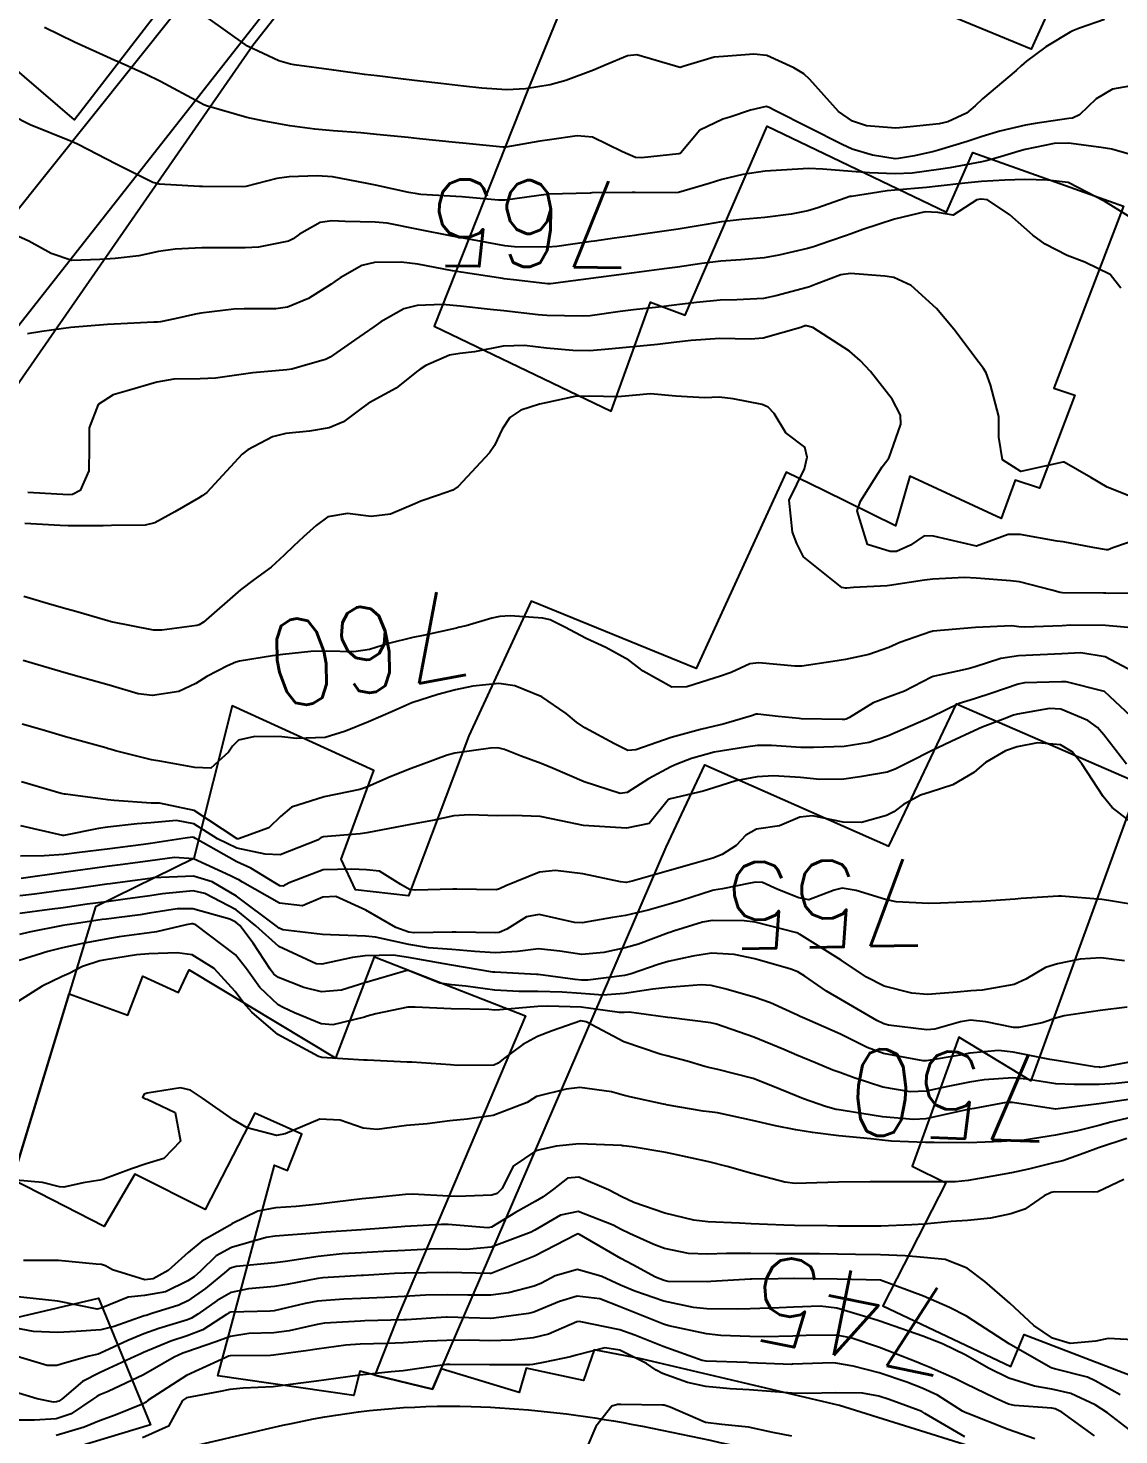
# Model space of a CAD drawing. Header units: metres. Extents: x 318500 to 325275, y 7408834 to 7428799.
# Drawn here: x 320353.8 to 320404.2, y 7410750.4 to 7410815.5 of the extents above; entities that cross this region are included whole.
import ezdxf
from ezdxf.enums import TextEntityAlignment as Align

# ---------------------------------------------------------------- set-up
doc = ezdxf.new("R2010")
doc.units = ezdxf.units.M
doc.header["$MEASUREMENT"] = 0
for name, color, linetype in [('Cotas', 45, 'Continuous'), ('Curvas de Nivel 1m', 11, 'Continuous'), ('Curvas de Nivel 5m', 15, 'Continuous'), ('Edificações', 30, 'Continuous'), ('Vias Primárias', 230, 'Continuous')]:
    doc.layers.add(name, color=color, linetype=linetype)
doc.styles.add('Style-STANDARD', font='STANDARD.shx')

msp = doc.modelspace()

# ---------------------------------------------------------------- linework, layer by layer
at = {"layer": 'Curvas de Nivel 1m', "flags": 128}
for points, elevation in [([(320403.572, 7410815.848), (320402.422, 7410815.446), (320402.103, 7410815.323), (320401.977, 7410815.264), (320400.851, 7410814.583), (320399.957, 7410813.918), (320399.724, 7410813.713), (320399.491, 7410813.487), (320397.937, 7410812.184), (320397.589, 7410811.858), (320397.185, 7410811.517), (320396.334, 7410811.116), (320395.922, 7410811.024), (320394.59, 7410810.88), (320393.919, 7410810.831), (320392.565, 7410810.935), (320391.923, 7410811.148), (320391.276, 7410811.597), (320389.945, 7410813.072), (320389.668, 7410813.335), (320389.206, 7410813.621), (320387.958, 7410814.185), (320387.36, 7410814.248), (320385.957, 7410814.14), (320385.527, 7410814.104), (320384.134, 7410813.688), (320383.995, 7410813.644), (320383.949, 7410813.633), (320383.896, 7410813.638), (320383.742, 7410813.693), (320381.957, 7410814.208), (320381.513, 7410814.17), (320380.493, 7410813.742), (320379.948, 7410813.514), (320378.672, 7410813.033), (320377.941, 7410812.834), (320376.799, 7410812.647), (320375.938, 7410812.596), (320374.788, 7410812.667), (320373.939, 7410812.761), (320372.897, 7410812.884), (320371.941, 7410812.994), (320371.165, 7410813.085), (320369.944, 7410813.239), (320369.368, 7410813.312), (320367.946, 7410813.503), (320366.119, 7410813.757), (320365.949, 7410813.783), (320365.83, 7410813.813), (320365.407, 7410813.938), (320363.96, 7410814.62), (320362.031, 7410815.989)], 768), ([(320405.425, 7410812.888), (320403.942, 7410812.622), (320403.187, 7410812.188), (320402.408, 7410811.445), (320402.088, 7410811.288), (320401.927, 7410811.264), (320400.359, 7410811.038), (320399.922, 7410810.958), (320398.731, 7410810.685), (320397.914, 7410810.442), (320397.218, 7410810.209), (320395.904, 7410809.809), (320395.684, 7410809.753), (320394.793, 7410809.547), (320394.04, 7410809.416), (320393.898, 7410809.412), (320392.848, 7410809.576), (320391.904, 7410809.849), (320391.439, 7410810.062), (320389.918, 7410810.834), (320388.326, 7410811.634), (320388.074, 7410811.781), (320387.932, 7410811.82), (320387.204, 7410811.651), (320386.253, 7410811.337), (320385.924, 7410811.24), (320384.87, 7410810.726), (320383.984, 7410809.689), (320383.938, 7410809.651), (320383.899, 7410809.641), (320382.167, 7410809.445), (320381.896, 7410809.472), (320381.288, 7410809.729), (320379.91, 7410810.414), (320379.194, 7410810.473), (320377.908, 7410810.282), (320377.466, 7410810.217), (320375.902, 7410809.946), (320375.762, 7410809.942), (320373.905, 7410810.134), (320373.574, 7410810.165), (320371.907, 7410810.334), (320371.38, 7410810.386), (320369.91, 7410810.538), (320369.197, 7410810.605), (320367.912, 7410810.706), (320367.06, 7410810.772), (320365.915, 7410810.926), (320364.725, 7410811.141), (320363.92, 7410811.312), (320362.057, 7410811.859), (320361.929, 7410811.906), (320361.761, 7410811.992), (320359.94, 7410812.981), (320359.237, 7410813.315), (320357.949, 7410813.902), (320357.853, 7410813.945), (320357.619, 7410814.045), (320355.961, 7410814.797), (320354.576, 7410815.479)], 767), ([(320405.462, 7410809.407), (320403.906, 7410809.858), (320403.411, 7410809.931), (320401.91, 7410810.134), (320401.25, 7410810.12), (320399.905, 7410809.84), (320399.621, 7410809.768), (320398.762, 7410809.497), (320398.094, 7410809.31), (320397.896, 7410809.269), (320396.425, 7410808.991), (320395.891, 7410808.91), (320394.686, 7410808.75), (320393.887, 7410808.718), (320392.704, 7410808.762), (320391.888, 7410808.813), (320390.557, 7410808.936), (320389.89, 7410808.952), (320388.632, 7410808.886), (320387.888, 7410808.83), (320386.857, 7410808.684), (320385.882, 7410808.456), (320385.296, 7410808.259), (320383.872, 7410807.856), (320383.724, 7410807.841), (320381.872, 7410807.846), (320381.742, 7410807.851), (320379.871, 7410807.828), (320379.796, 7410807.826), (320377.87, 7410807.77), (320375.867, 7410807.494), (320375.559, 7410807.496), (320373.868, 7410807.643), (320371.961, 7410807.757), (320371.869, 7410807.768), (320371.801, 7410807.782), (320371.419, 7410807.857), (320369.875, 7410808.192), (320369.492, 7410808.27), (320367.88, 7410808.572), (320367.174, 7410808.624), (320365.88, 7410808.577), (320365.313, 7410808.504), (320363.872, 7410808.127), (320363.729, 7410808.105), (320361.872, 7410808.128), (320361.732, 7410808.131), (320359.873, 7410808.241), (320359.573, 7410808.316), (320357.887, 7410809.157), (320356.13, 7410810.067), (320355.902, 7410810.172), (320355.736, 7410810.238), (320353.913, 7410810.973), (320352.2, 7410811.842)], 766), ([(320404.332, 7410803.422), (320403.83, 7410804.065), (320402.658, 7410804.622), (320401.842, 7410804.942), (320400.833, 7410805.465), (320400.252, 7410805.872), (320399.858, 7410806.237), (320399.19, 7410806.817), (320398.169, 7410807.506), (320397.87, 7410807.541), (320397.839, 7410807.542), (320397.667, 7410807.512), (320396.577, 7410806.808), (320395.864, 7410806.92), (320395.28, 7410806.955), (320393.861, 7410806.613), (320392.406, 7410806.132), (320391.853, 7410805.94), (320391.595, 7410805.85), (320390.874, 7410805.6), (320390.116, 7410805.337), (320389.845, 7410805.26), (320388.511, 7410804.958), (320387.838, 7410804.832), (320386.762, 7410804.73), (320385.835, 7410804.669), (320384.952, 7410804.56), (320383.831, 7410804.402), (320383.212, 7410804.316), (320381.826, 7410804.131), (320381.467, 7410804.083), (320379.822, 7410803.867), (320379.717, 7410803.855), (320379.008, 7410803.758), (320377.96, 7410803.627), (320377.818, 7410803.629), (320376.391, 7410803.791), (320375.821, 7410803.861), (320375.75, 7410803.872), (320373.825, 7410804.159), (320373.434, 7410804.226), (320371.83, 7410804.541), (320371.058, 7410804.635), (320369.831, 7410804.613), (320369.246, 7410804.471), (320368.237, 7410803.904), (320367.996, 7410803.729), (320367.815, 7410803.606), (320366.779, 7410802.946), (320365.799, 7410802.541), (320365.268, 7410802.468), (320363.798, 7410802.469), (320363.318, 7410802.447), (320361.794, 7410802.27), (320361.557, 7410802.229), (320360.59, 7410802.002), (320359.935, 7410801.862), (320359.788, 7410801.853), (320359.625, 7410801.849), (320357.787, 7410801.762), (320357.484, 7410801.741), (320355.785, 7410801.605), (320354.44, 7410801.427), (320353.782, 7410801.312)], 764), ([(320405.632, 7410793.459), (320403.698, 7410794.231), (320402.934, 7410794.663), (320401.709, 7410795.373), (320401.641, 7410795.383), (320399.705, 7410794.952), (320398.851, 7410795.489), (320398.68, 7410796.541), (320398.68, 7410797.496), (320398.303, 7410798.96), (320398.096, 7410799.505), (320397.976, 7410799.711), (320397.775, 7410799.979), (320396.605, 7410801.522), (320395.804, 7410802.481), (320394.63, 7410803.548), (320393.825, 7410803.921), (320393.418, 7410803.974), (320391.828, 7410804.099), (320391.379, 7410804.042), (320390.247, 7410803.606), (320389.941, 7410803.486), (320389.818, 7410803.45), (320388.373, 7410803.07), (320387.81, 7410802.95), (320386.581, 7410802.886), (320385.808, 7410802.868), (320384.717, 7410802.77), (320383.805, 7410802.66), (320382.951, 7410802.554), (320381.8, 7410802.417), (320381.189, 7410802.339), (320379.796, 7410802.147), (320379.426, 7410802.124), (320377.796, 7410802.156), (320377.384, 7410802.189), (320375.799, 7410802.371), (320375.166, 7410802.443), (320373.802, 7410802.597), (320372.975, 7410802.666), (320371.802, 7410802.631), (320371.182, 7410802.476), (320370.117, 7410801.875), (320369.788, 7410801.643), (320368.907, 7410801.019), (320367.773, 7410800.232), (320367.555, 7410800.129), (320366.859, 7410799.919), (320366.009, 7410799.685), (320365.766, 7410799.645), (320364.199, 7410799.517), (320363.762, 7410799.456), (320362.481, 7410799.257), (320361.759, 7410799.227), (320360.549, 7410799.212), (320359.756, 7410799.077), (320358.399, 7410798.679), (320357.747, 7410798.489), (320357.056, 7410798.05), (320356.636, 7410796.969), (320356.633, 7410796.056), (320356.625, 7410794.982), (320356.221, 7410794.062), (320355.868, 7410793.887), (320355.687, 7410793.87), (320353.794, 7410793.983)], 763), ([(320405.215, 7410791.857), (320403.96, 7410791.417), (320403.747, 7410791.331), (320403.659, 7410791.325), (320403.037, 7410791.429), (320401.664, 7410791.695), (320401.386, 7410791.732), (320399.668, 7410792.027), (320399.12, 7410792.034), (320397.66, 7410791.5), (320395.666, 7410791.961), (320395.235, 7410791.968), (320394.608, 7410791.546), (320393.956, 7410791.255), (320393.655, 7410791.241), (320392.622, 7410791.57), (320392.132, 7410793.127), (320392.29, 7410793.574), (320393.3, 7410795.158), (320393.593, 7410795.562), (320393.633, 7410795.64), (320393.714, 7410795.854), (320394.154, 7410797.134), (320394.137, 7410797.554), (320393.751, 7410798.291), (320392.749, 7410799.575), (320392.279, 7410800.087), (320391.779, 7410800.517), (320390.087, 7410801.607), (320389.791, 7410801.685), (320389.723, 7410801.679), (320389.531, 7410801.614), (320387.785, 7410801.111), (320387.2, 7410801.064), (320385.784, 7410801.093), (320384.466, 7410801), (320383.782, 7410800.925), (320382.906, 7410800.828), (320381.78, 7410800.711), (320380.64, 7410800.599), (320379.778, 7410800.53), (320378.996, 7410800.539), (320377.779, 7410800.654), (320376.764, 7410800.769), (320375.779, 7410800.743), (320374.446, 7410800.489), (320373.776, 7410800.398), (320373.288, 7410800.322), (320372.193, 7410799.846), (320371.929, 7410799.687), (320371.766, 7410799.552), (320370.824, 7410798.794), (320369.745, 7410798.222), (320369.528, 7410798.098), (320369.257, 7410797.887), (320368.39, 7410797.241), (320367.726, 7410796.967), (320366.822, 7410796.82), (320365.722, 7410796.699), (320365.109, 7410796.549), (320363.965, 7410795.956), (320363.708, 7410795.745), (320362.068, 7410793.984), (320361.856, 7410793.819), (320361.686, 7410793.72), (320360.589, 7410793.088), (320359.668, 7410792.569), (320359.223, 7410792.46), (320357.666, 7410792.444), (320357.275, 7410792.436), (320355.665, 7410792.433), (320355.289, 7410792.451), (320353.667, 7410792.543)], 762), ([(320405.629, 7410789.327), (320403.736, 7410789.312), (320403.629, 7410789.319), (320403.526, 7410789.318), (320401.629, 7410789.341), (320401.526, 7410789.349), (320401.137, 7410789.457), (320399.636, 7410789.849), (320399.227, 7410789.894), (320397.638, 7410790.011), (320397.097, 7410790.049), (320395.637, 7410789.972), (320395.253, 7410789.919), (320393.632, 7410789.673), (320393.53, 7410789.662), (320391.974, 7410789.577), (320391.657, 7410789.553), (320391.63, 7410789.548), (320391.6, 7410789.551), (320391.422, 7410789.583), (320389.651, 7410791.003), (320389.342, 7410791.615), (320389.146, 7410792.14), (320389.001, 7410793.62), (320389.705, 7410795.078), (320389.83, 7410795.609), (320389.717, 7410796.074), (320388.832, 7410796.729), (320388.296, 7410797.632), (320388.028, 7410797.92), (320387.746, 7410798.043), (320386.404, 7410798.315), (320385.751, 7410798.38), (320385.078, 7410798.349), (320383.751, 7410798.431), (320382.58, 7410798.535), (320381.751, 7410798.462), (320381.08, 7410798.401), (320379.75, 7410798.434), (320379.09, 7410798.417), (320377.745, 7410798.127), (320377.455, 7410798.063), (320376.595, 7410797.787), (320376.079, 7410797.45), (320375.726, 7410796.898), (320375.373, 7410796.147), (320375.139, 7410795.809), (320373.694, 7410794.256), (320373.439, 7410794.086), (320372.732, 7410793.84), (320371.961, 7410793.572), (320371.684, 7410793.453), (320370.572, 7410792.971), (320369.675, 7410792.872), (320368.574, 7410792.999), (320367.674, 7410792.846), (320367.134, 7410792.449), (320366.536, 7410791.921), (320366.085, 7410791.494), (320365.647, 7410791.073), (320365.05, 7410790.527), (320364.261, 7410789.951), (320363.625, 7410789.482), (320361.928, 7410787.977), (320361.727, 7410787.86), (320361.608, 7410787.827), (320359.994, 7410787.614), (320359.604, 7410787.607), (320357.649, 7410787.999), (320357.61, 7410788.011), (320357.501, 7410788.042), (320356.025, 7410788.475), (320355.615, 7410788.586), (320354.908, 7410788.786), (320353.621, 7410789.167)], 761), ([(320405.434, 7410785.401), (320403.594, 7410786.374), (320402.472, 7410786.562), (320401.596, 7410786.521), (320400.592, 7410786.468), (320399.594, 7410786.423), (320398.776, 7410786.305), (320397.586, 7410785.918), (320397.27, 7410785.819), (320395.931, 7410785.525), (320395.645, 7410785.463), (320395.579, 7410785.437), (320394.321, 7410784.797), (320393.564, 7410784.51), (320392.87, 7410784.257), (320391.784, 7410783.578), (320391.631, 7410783.498), (320391.549, 7410783.482), (320391.446, 7410783.479), (320389.549, 7410783.517), (320389.463, 7410783.525), (320388.488, 7410783.626), (320387.551, 7410783.733), (320387.471, 7410783.721), (320387.259, 7410783.643), (320385.936, 7410783.267), (320385.545, 7410783.175), (320384.899, 7410783.025), (320383.54, 7410782.645), (320381.901, 7410782.082), (320381.533, 7410782.053), (320380.915, 7410782.347), (320379.544, 7410783.09), (320379.158, 7410783.358), (320378.692, 7410783.753), (320377.561, 7410784.531), (320376.319, 7410785.038), (320375.57, 7410785.144), (320374.364, 7410785.016), (320373.565, 7410784.846), (320372.751, 7410784.643), (320371.556, 7410784.253), (320371.274, 7410784.134), (320370.684, 7410783.863), (320369.545, 7410783.371), (320368.485, 7410782.946), (320367.537, 7410782.646), (320366.215, 7410782.598), (320365.538, 7410782.681), (320364.29, 7410782.701), (320363.536, 7410782.527), (320363.254, 7410782.242), (320363.075, 7410781.965), (320362.256, 7410781.236), (320361.519, 7410781.259), (320359.992, 7410781.534), (320359.524, 7410781.61), (320357.851, 7410782.035), (320357.601, 7410782.109), (320357.531, 7410782.128), (320357.41, 7410782.162), (320355.536, 7410782.686), (320354.46, 7410782.997), (320353.542, 7410783.269)], 759), ([(320405.038, 7410783.405), (320403.57, 7410784.77), (320401.802, 7410785.221), (320401.577, 7410785.223), (320399.879, 7410785.172), (320399.575, 7410785.113), (320398.369, 7410784.691), (320397.564, 7410784.443), (320396.857, 7410784.214), (320395.551, 7410783.589), (320395.513, 7410783.568), (320395.425, 7410783.532), (320393.541, 7410782.707), (320392.693, 7410782.414), (320391.537, 7410782.234), (320390.114, 7410782.18), (320389.536, 7410782.191), (320388.181, 7410782.274), (320387.536, 7410782.272), (320386.974, 7410782.208), (320385.533, 7410781.964), (320384.486, 7410781.676), (320383.802, 7410781.41), (320383.524, 7410781.295), (320382.485, 7410780.736), (320381.506, 7410780.102), (320381.177, 7410780.051), (320379.513, 7410780.604), (320378.055, 7410781.229), (320377.525, 7410781.448), (320376.604, 7410781.784), (320375.834, 7410782.096), (320375.534, 7410782.169), (320375.18, 7410782.157), (320373.531, 7410781.923), (320373.191, 7410781.825), (320371.989, 7410781.377), (320371.52, 7410781.211), (320370.545, 7410780.834), (320369.507, 7410780.363), (320369.149, 7410780.24), (320367.5, 7410779.9), (320365.987, 7410779.428), (320365.486, 7410778.989), (320364.947, 7410778.468), (320363.539, 7410777.959), (320363.47, 7410777.957), (320361.489, 7410779.267), (320359.887, 7410779.611), (320359.494, 7410779.618), (320357.796, 7410779.735), (320357.496, 7410779.765), (320355.538, 7410780.021), (320355.5, 7410780.028), (320355.342, 7410780.062), (320353.508, 7410780.597)], 758), ([(320404.586, 7410781.409), (320403.544, 7410782.776), (320403.239, 7410783.116), (320402.794, 7410783.431), (320401.557, 7410783.95), (320401.02, 7410783.996), (320399.554, 7410783.728), (320399.361, 7410783.674), (320398.851, 7410783.487), (320397.922, 7410783.121), (320397.545, 7410782.954), (320396.485, 7410782.461), (320395.535, 7410782.012), (320394.604, 7410781.544), (320393.9, 7410781.178), (320393.522, 7410781.047), (320392.267, 7410780.824), (320391.517, 7410780.716), (320390.411, 7410780.702), (320389.518, 7410780.797), (320388.273, 7410780.874), (320387.518, 7410780.821), (320386.527, 7410780.638), (320385.51, 7410780.324), (320385.012, 7410780.163), (320383.502, 7410779.812), (320383.416, 7410779.777), (320383.342, 7410779.692), (320382.518, 7410778.671), (320381.481, 7410778.453), (320380.714, 7410778.496), (320379.482, 7410778.573), (320378.453, 7410778.788), (320377.488, 7410779.002), (320376.234, 7410779.044), (320375.488, 7410779.022), (320374.224, 7410779.078), (320373.488, 7410779.022), (320372.504, 7410778.815), (320371.482, 7410778.627), (320370.845, 7410778.494), (320369.475, 7410778.235), (320369.158, 7410778.2), (320367.472, 7410778.058), (320367.356, 7410778.017), (320367.186, 7410777.904), (320365.463, 7410777.226), (320364.773, 7410777.25), (320363.466, 7410777.534), (320362.566, 7410777.969), (320361.48, 7410778.648), (320360.67, 7410778.804), (320359.48, 7410778.701), (320358.848, 7410778.651), (320357.477, 7410778.501), (320357.074, 7410778.446), (320355.471, 7410778.111), (320355.421, 7410778.111), (320353.477, 7410778.559)], 757), ([(320405.482, 7410778.208), (320403.924, 7410779.416), (320403.508, 7410779.923), (320402.526, 7410781.435), (320402.073, 7410781.98), (320401.539, 7410782.309), (320400.472, 7410782.399), (320399.537, 7410782.223), (320398.997, 7410782.024), (320398.07, 7410781.495), (320397.777, 7410781.247), (320397.523, 7410781.024), (320396.566, 7410780.462), (320395.509, 7410780.123), (320395.069, 7410779.974), (320394.283, 7410779.548), (320393.836, 7410779.214), (320393.492, 7410779.04), (320392.344, 7410778.715), (320391.487, 7410778.729), (320390.065, 7410779.027), (320389.49, 7410778.96), (320388.541, 7410778.567), (320387.482, 7410778.409), (320386.99, 7410778.132), (320386.536, 7410777.649), (320385.889, 7410777.233), (320385.464, 7410777.071), (320384.607, 7410776.818), (320383.458, 7410776.502), (320381.739, 7410776.002), (320381.452, 7410775.937), (320381.203, 7410775.972), (320379.456, 7410776.345), (320378.189, 7410776.491), (320377.456, 7410776.416), (320375.898, 7410775.793), (320375.598, 7410775.648), (320375.447, 7410775.608), (320373.631, 7410775.635), (320373.447, 7410775.636), (320371.71, 7410775.582), (320371.447, 7410775.623), (320371.05, 7410775.856), (320370.055, 7410776.47), (320369.457, 7410776.534), (320368.78, 7410776.563), (320367.456, 7410776.534), (320365.885, 7410775.923), (320365.603, 7410775.772), (320365.448, 7410775.785), (320365.212, 7410775.934), (320364.111, 7410776.604), (320363.459, 7410776.901), (320361.554, 7410777.979), (320361.471, 7410778.029), (320361.413, 7410778.039), (320361.071, 7410777.986), (320359.467, 7410777.746), (320359.152, 7410777.7), (320357.464, 7410777.489), (320356.181, 7410777.335), (320355.462, 7410777.239), (320354.562, 7410777.174), (320353.461, 7410777.16)], 756), ([(320404.492, 7410772.321), (320403.405, 7410772.452), (320402.438, 7410772.401), (320401.401, 7410772.188), (320400.85, 7410772.006), (320399.941, 7410771.472), (320399.387, 7410771.226), (320397.911, 7410770.968), (320397.384, 7410770.94), (320396.753, 7410770.878), (320395.382, 7410770.766), (320394.669, 7410770.827), (320393.386, 7410771.156), (320392.563, 7410771.568), (320391.402, 7410772.354), (320389.469, 7410773.56), (320389.42, 7410773.588), (320389.355, 7410773.611), (320387.427, 7410774.105), (320386.908, 7410774.165), (320385.428, 7410774.185), (320384.981, 7410774.112), (320383.639, 7410773.687), (320383.473, 7410773.636), (320383.419, 7410773.616), (320382.025, 7410773.096), (320381.408, 7410772.915), (320380.427, 7410772.708), (320379.403, 7410772.612), (320378.393, 7410772.767), (320377.407, 7410772.878), (320376.436, 7410772.753), (320375.403, 7410772.686), (320374.459, 7410772.754), (320373.405, 7410772.847), (320372.318, 7410772.924), (320371.408, 7410773.071), (320369.879, 7410773.407), (320369.414, 7410773.467), (320367.794, 7410773.517), (320367.414, 7410773.532), (320365.593, 7410773.752), (320365.418, 7410773.829), (320365.284, 7410773.932), (320363.44, 7410775.311), (320362.327, 7410775.971), (320361.453, 7410776.235), (320359.596, 7410776.153), (320359.451, 7410776.13), (320358.645, 7410776.022), (320357.604, 7410775.882), (320357.447, 7410775.861), (320355.859, 7410775.64), (320355.443, 7410775.585), (320354.113, 7410775.407), (320353.438, 7410775.319)], 754), ([(320404.616, 7410770.17), (320403.376, 7410770.03), (320401.701, 7410769.773), (320401.372, 7410769.686), (320400.686, 7410769.46), (320399.611, 7410769.232), (320399.366, 7410769.244), (320398.082, 7410769.493), (320397.371, 7410769.57), (320396.916, 7410769.507), (320395.728, 7410769.161), (320395.364, 7410769.128), (320393.581, 7410769.342), (320393.368, 7410769.401), (320393.047, 7410769.563), (320391.38, 7410770.535), (320390.713, 7410770.919), (320389.715, 7410771.605), (320389.393, 7410771.806), (320389.071, 7410771.939), (320387.402, 7410772.409), (320386.444, 7410772.61), (320385.405, 7410772.671), (320384.533, 7410772.543), (320383.399, 7410772.282), (320382.945, 7410772.149), (320381.692, 7410771.715), (320381.389, 7410771.644), (320379.694, 7410771.429), (320379.387, 7410771.432), (320379.106, 7410771.463), (320377.389, 7410771.687), (320377.313, 7410771.695), (320375.39, 7410771.789), (320375.292, 7410771.801), (320373.395, 7410772.125), (320373.039, 7410772.182), (320371.399, 7410772.479), (320370.685, 7410772.576), (320369.4, 7410772.544), (320368.814, 7410772.471), (320367.394, 7410772.165), (320367.122, 7410772.176), (320365.406, 7410772.989), (320364.343, 7410773.946), (320363.431, 7410774.68), (320361.985, 7410775.431), (320361.444, 7410775.554), (320360.025, 7410775.418), (320359.44, 7410775.329), (320358.295, 7410775.169), (320357.435, 7410775.054), (320356.548, 7410774.934), (320355.431, 7410774.777), (320354.804, 7410774.695), (320353.426, 7410774.509)], 753), ([(320405.051, 7410767.696), (320403.569, 7410767.418), (320403.364, 7410767.395), (320403.34, 7410767.398), (320403.102, 7410767.424), (320401.344, 7410767.715), (320401.036, 7410767.763), (320399.349, 7410768.096), (320398.665, 7410768.172), (320397.348, 7410768.045), (320396.898, 7410767.956), (320395.342, 7410767.697), (320395.183, 7410767.691), (320393.347, 7410768.03), (320392.603, 7410768.316), (320391.36, 7410768.929), (320389.825, 7410769.603), (320389.509, 7410769.746), (320389.372, 7410769.813), (320388.125, 7410770.376), (320387.38, 7410770.634), (320386.014, 7410771.023), (320385.385, 7410771.186), (320384.926, 7410771.208), (320383.384, 7410771.08), (320382.697, 7410771.014), (320381.381, 7410770.802), (320380.374, 7410770.736), (320379.381, 7410770.804), (320378.494, 7410770.866), (320377.381, 7410770.906), (320376.501, 7410770.903), (320375.382, 7410770.961), (320374.041, 7410771.156), (320373.384, 7410771.21), (320372.85, 7410771.293), (320371.464, 7410771.849), (320371.39, 7410771.867), (320371.37, 7410771.871), (320371.267, 7410771.852), (320369.384, 7410771.302), (320368.302, 7410770.97), (320367.38, 7410770.883), (320366.552, 7410771.082), (320365.386, 7410771.542), (320365.165, 7410771.711), (320365, 7410771.936), (320364.224, 7410773.131), (320363.603, 7410773.957), (320363.422, 7410774.115), (320363.136, 7410774.252), (320361.431, 7410774.718), (320360.698, 7410774.724), (320359.428, 7410774.517), (320358.99, 7410774.453), (320357.423, 7410774.247), (320357.24, 7410774.224), (320356.051, 7410774.054), (320355.514, 7410773.964), (320355.418, 7410773.949), (320353.856, 7410773.64), (320353.412, 7410773.539)], 752), ([(320405.331, 7410766.782), (320404.094, 7410766.647), (320403.328, 7410766.601), (320402.163, 7410766.602), (320401.328, 7410766.638), (320399.96, 7410766.841), (320399.331, 7410766.903), (320398.012, 7410766.811), (320397.328, 7410766.713), (320396.332, 7410766.508), (320395.322, 7410766.297), (320394.592, 7410766.27), (320393.324, 7410766.481), (320391.994, 7410766.91), (320391.334, 7410767.149), (320391.019, 7410767.268), (320390.217, 7410767.597), (320389.345, 7410767.961), (320388.748, 7410768.22), (320387.357, 7410768.794), (320385.638, 7410769.385), (320385.367, 7410769.448), (320383.558, 7410769.687), (320383.383, 7410769.702), (320381.604, 7410769.948), (320381.372, 7410769.93), (320381.157, 7410769.937), (320379.374, 7410770.176), (320377.837, 7410770.225), (320377.374, 7410770.205), (320375.623, 7410770.047), (320375.372, 7410770.045), (320375.103, 7410770.073), (320373.373, 7410770.102), (320371.712, 7410770.184), (320371.373, 7410770.181), (320369.882, 7410769.872), (320369.491, 7410769.755), (320369.368, 7410769.721), (320367.896, 7410769.361), (320367.363, 7410769.411), (320366.133, 7410769.919), (320365.602, 7410770.157), (320365.374, 7410770.291), (320364.52, 7410771.082), (320363.907, 7410771.952), (320363.4, 7410772.596), (320361.566, 7410773.979), (320361.421, 7410774.036), (320361.368, 7410774.034), (320361.113, 7410773.985), (320359.753, 7410773.666), (320359.414, 7410773.615), (320358.018, 7410773.424), (320357.409, 7410773.328), (320356.331, 7410773.126), (320355.403, 7410772.917), (320354.726, 7410772.744), (320353.394, 7410772.34)], 751), ([(320405.308, 7410765.203), (320403.858, 7410764.861), (320403.303, 7410764.709), (320402.329, 7410764.463), (320401.298, 7410764.259), (320399.853, 7410764.029), (320399.295, 7410763.992), (320398.813, 7410763.967), (320397.294, 7410763.91), (320395.694, 7410763.924), (320395.294, 7410763.927), (320393.724, 7410763.983), (320393.295, 7410764.029), (320392.77, 7410764.091), (320391.297, 7410764.232), (320390.077, 7410764.378), (320389.299, 7410764.507), (320388.369, 7410764.692), (320387.303, 7410764.939), (320385.678, 7410765.285), (320385.307, 7410765.334), (320385.016, 7410765.374), (320383.31, 7410765.668), (320383.291, 7410765.672), (320383.183, 7410765.692), (320381.625, 7410766.026), (320381.316, 7410766.108), (320380.785, 7410766.259), (320379.321, 7410766.458), (320378.68, 7410766.39), (320377.314, 7410766.039), (320377.141, 7410765.944), (320376.89, 7410765.776), (320375.304, 7410765.161), (320374.115, 7410764.999), (320373.301, 7410764.925), (320372.254, 7410764.79), (320371.298, 7410764.698), (320369.954, 7410764.528), (320369.297, 7410764.585), (320368.244, 7410764.947), (320367.301, 7410764.999), (320365.692, 7410764.322), (320365.293, 7410764.239), (320363.936, 7410764.59), (320363.3, 7410764.962), (320361.878, 7410765.974), (320361.315, 7410766.333), (320360.863, 7410766.44), (320359.313, 7410766.199), (320359.177, 7410766.147), (320359.107, 7410766.013), (320359.241, 7410765.943), (320359.309, 7410765.922), (320360.615, 7410765.302), (320360.858, 7410763.986), (320360.092, 7410763.184), (320359.274, 7410762.927), (320358.585, 7410762.705), (320357.263, 7410762.213), (320357.121, 7410762.183), (320356.355, 7410762.049), (320355.462, 7410761.853), (320355.257, 7410761.874), (320354.485, 7410762.072), (320353.261, 7410762.185)], 749), ([(320404.599, 7410764.105), (320403.292, 7410763.668), (320402.628, 7410763.43), (320401.65, 7410763.079), (320401.283, 7410762.988), (320400.053, 7410762.694), (320399.276, 7410762.515), (320398.403, 7410762.358), (320397.27, 7410762.155), (320396.679, 7410762.098), (320395.269, 7410762.103), (320394.703, 7410762.104), (320393.268, 7410762.105), (320392.733, 7410762.1), (320391.268, 7410762.082), (320390.781, 7410762.073), (320389.266, 7410762.031), (320388.798, 7410762.086), (320387.273, 7410762.487), (320386.123, 7410762.806), (320385.28, 7410763.024), (320383.578, 7410763.393), (320383.286, 7410763.45), (320381.743, 7410763.713), (320381.333, 7410763.762), (320381.29, 7410763.765), (320381.237, 7410763.775), (320379.291, 7410763.858), (320378.222, 7410763.756), (320377.467, 7410763.587), (320377.286, 7410763.532), (320376.233, 7410762.828), (320375.734, 7410761.793), (320375.493, 7410761.56), (320375.255, 7410761.478), (320373.652, 7410761.418), (320373.254, 7410761.434), (320371.575, 7410761.525), (320371.255, 7410761.517), (320369.76, 7410761.365), (320369.251, 7410761.307), (320367.987, 7410761.155), (320367.248, 7410761.069), (320366.198, 7410760.963), (320365.245, 7410760.897), (320364.437, 7410760.747), (320363.233, 7410760.164), (320363.115, 7410760.078), (320362.906, 7410759.963), (320361.839, 7410759.358), (320361.219, 7410758.84), (320360.28, 7410757.994), (320359.597, 7410757.612), (320359.203, 7410757.573), (320357.721, 7410758.032), (320357.39, 7410758.215), (320357.212, 7410758.271), (320356.964, 7410758.291), (320355.214, 7410758.457), (320353.594, 7410758.465)], 748), ([(320404.468, 7410762.212), (320403.263, 7410761.639), (320403.067, 7410761.619), (320401.263, 7410761.632), (320401.103, 7410761.612), (320400.777, 7410761.457), (320399.888, 7410760.833), (320399.247, 7410760.617), (320398.306, 7410760.427), (320397.242, 7410760.317), (320396.482, 7410760.271), (320395.239, 7410760.144), (320394.67, 7410760.107), (320393.237, 7410760.057), (320392.752, 7410760.05), (320391.237, 7410760.057), (320390.764, 7410760.06), (320389.237, 7410760.088), (320388.753, 7410760.102), (320387.238, 7410760.163), (320386.7, 7410760.183), (320385.239, 7410760.246), (320384.586, 7410760.324), (320383.244, 7410760.651), (320381.818, 7410761.145), (320381.255, 7410761.403), (320380.639, 7410761.726), (320379.269, 7410762.31), (320378.742, 7410762.274), (320378.097, 7410761.757), (320377.615, 7410761.404), (320377.251, 7410761.194), (320376.35, 7410760.677), (320375.233, 7410760.005), (320375.068, 7410759.967), (320373.235, 7410760.128), (320372.924, 7410760.135), (320371.233, 7410760.037), (320371.06, 7410760.025), (320369.23, 7410759.88), (320367.367, 7410759.76), (320367.228, 7410759.746), (320367.052, 7410759.726), (320365.227, 7410759.591), (320364.812, 7410759.522), (320363.221, 7410759.059), (320362.502, 7410758.682), (320361.776, 7410757.974), (320361.482, 7410757.701), (320361.203, 7410757.515), (320360.169, 7410757.021), (320359.192, 7410756.837), (320358.438, 7410756.775), (320357.183, 7410756.254), (320357.009, 7410756.216), (320355.188, 7410756.579), (320354.611, 7410756.646), (320353.191, 7410756.802)], 747), ([(320405.171, 7410754.786), (320403.736, 7410754.85), (320403.17, 7410754.737), (320401.979, 7410754.626), (320401.171, 7410754.873), (320400.304, 7410755.463), (320399.195, 7410756.486), (320398.041, 7410757.492), (320397.216, 7410758.11), (320396.212, 7410758.507), (320395.221, 7410758.607), (320394.351, 7410758.673), (320393.222, 7410758.723), (320392.057, 7410758.736), (320391.222, 7410758.749), (320390.393, 7410758.764), (320389.222, 7410758.774), (320388.376, 7410758.777), (320387.221, 7410758.786), (320386.089, 7410758.784), (320385.221, 7410758.76), (320384.337, 7410758.789), (320383.223, 7410759.013), (320382.734, 7410759.207), (320381.616, 7410759.714), (320381.233, 7410759.891), (320380.857, 7410760.103), (320379.245, 7410760.732), (320378.428, 7410760.566), (320377.231, 7410759.864), (320377.173, 7410759.829), (320377.068, 7410759.772), (320375.223, 7410759.081), (320374.067, 7410758.966), (320373.222, 7410758.995), (320372.371, 7410758.983), (320371.221, 7410758.93), (320370.237, 7410758.881), (320369.219, 7410758.824), (320368.336, 7410758.772), (320367.218, 7410758.655), (320365.714, 7410758.421), (320365.214, 7410758.356), (320363.434, 7410758.179), (320363.212, 7410758.125), (320363.102, 7410758.07), (320362.978, 7410757.962), (320362.007, 7410757.163), (320361.189, 7410756.593), (320360.778, 7410756.395), (320359.531, 7410756.005), (320359.264, 7410755.923), (320359.178, 7410755.897), (320357.795, 7410755.406), (320357.168, 7410755.256), (320356.038, 7410755.18), (320355.166, 7410755.132), (320354.057, 7410755.186), (320353.169, 7410755.342)], 746), ([(320405.114, 7410750.336), (320403.704, 7410751.414), (320403.134, 7410751.789), (320402.008, 7410752.306), (320401.141, 7410752.519), (320400.336, 7410752.656), (320399.145, 7410753.02), (320398.204, 7410753.489), (320397.159, 7410754.086), (320396.075, 7410754.608), (320395.172, 7410754.97), (320393.499, 7410755.555), (320393.181, 7410755.659), (320393.042, 7410755.701), (320391.19, 7410756.262), (320390.432, 7410756.35), (320389.19, 7410756.303), (320388.533, 7410756.276), (320387.189, 7410756.223), (320386.621, 7410756.213), (320385.189, 7410756.235), (320384.571, 7410756.287), (320383.193, 7410756.589), (320381.862, 7410757.048), (320381.204, 7410757.318), (320380.33, 7410757.729), (320379.213, 7410758.049), (320378.173, 7410757.756), (320377.548, 7410757.422), (320377.203, 7410757.28), (320376.025, 7410756.96), (320375.196, 7410756.857), (320374.14, 7410756.866), (320373.196, 7410756.882), (320372.176, 7410756.855), (320371.194, 7410756.799), (320370.301, 7410756.755), (320369.192, 7410756.713), (320368.407, 7410756.673), (320367.19, 7410756.575), (320366.62, 7410756.477), (320365.183, 7410756.14), (320364.995, 7410756.12), (320363.182, 7410756.078), (320363.097, 7410756.045), (320362.988, 7410755.962), (320361.883, 7410755.259), (320361.165, 7410754.98), (320360.417, 7410754.735), (320359.153, 7410754.206), (320359.018, 7410754.147), (320358.754, 7410754.016), (320357.142, 7410753.277), (320356.321, 7410752.865), (320355.365, 7410752.058), (320355.232, 7410751.956), (320355.128, 7410751.921), (320354.981, 7410751.915), (320354.238, 7410752.073), (320353.369, 7410752.332)], 744), ([(320403.114, 7410750.358), (320401.593, 7410751.443), (320401.286, 7410751.602), (320401.132, 7410751.635), (320399.411, 7410751.755), (320399.133, 7410751.82), (320398.522, 7410752.1), (320397.143, 7410752.763), (320396.644, 7410753.006), (320395.469, 7410753.525), (320395.152, 7410753.658), (320394.943, 7410753.743), (320393.163, 7410754.447), (320391.849, 7410754.894), (320391.171, 7410755.011), (320389.776, 7410754.996), (320389.17, 7410754.969), (320387.86, 7410754.939), (320387.17, 7410754.948), (320385.831, 7410754.993), (320385.171, 7410755.065), (320383.426, 7410755.436), (320383.177, 7410755.518), (320382.718, 7410755.697), (320381.189, 7410756.32), (320380.241, 7410756.683), (320379.196, 7410756.818), (320378.371, 7410756.574), (320377.185, 7410756.077), (320376.941, 7410756.017), (320375.334, 7410755.798), (320375.199, 7410755.781), (320375.18, 7410755.78), (320374.18, 7410755.81), (320373.18, 7410755.84), (320373.161, 7410755.84), (320372.913, 7410755.824), (320371.306, 7410755.72), (320371.178, 7410755.714), (320369.382, 7410755.672), (320369.177, 7410755.663), (320367.511, 7410755.56), (320367.174, 7410755.508), (320365.874, 7410755.215), (320365.168, 7410755.122), (320364.023, 7410755.091), (320363.165, 7410754.954), (320362.447, 7410754.681), (320361.154, 7410754.245), (320360.958, 7410754.178), (320360.569, 7410753.989), (320359.142, 7410753.178), (320357.508, 7410752.409), (320357.132, 7410752.249), (320356.995, 7410752.177), (320356.806, 7410752.043), (320355.796, 7410751.378), (320355.116, 7410751.142), (320354.112, 7410751.072), (320353.11, 7410751.081)], 743), ([(320400.353, 7410750.219), (320399.118, 7410750.65), (320397.246, 7410751.381), (320397.129, 7410751.433), (320397.012, 7410751.502), (320395.849, 7410752.231), (320395.14, 7410752.559), (320394.433, 7410752.83), (320393.147, 7410753.268), (320391.946, 7410753.572), (320391.152, 7410753.722), (320391.002, 7410753.733), (320389.151, 7410753.662), (320389.1, 7410753.661), (320387.151, 7410753.737), (320387.051, 7410753.741), (320385.152, 7410753.808), (320384.971, 7410753.844), (320383.162, 7410754.492), (320381.863, 7410755.016), (320381.173, 7410755.25), (320379.281, 7410755.636), (320379.178, 7410755.626), (320377.867, 7410755.062), (320377.167, 7410754.881), (320376.174, 7410754.776), (320375.164, 7410754.755), (320374.2, 7410754.774), (320373.164, 7410754.771), (320372.27, 7410754.727), (320371.162, 7410754.653), (320370.398, 7410754.625), (320369.161, 7410754.589), (320368.502, 7410754.544), (320367.157, 7410754.37), (320366.756, 7410754.306), (320365.152, 7410754.08), (320365.013, 7410754.071), (320363.151, 7410754.047), (320363.08, 7410754.032), (320362.917, 7410753.962), (320361.71, 7410753.409), (320361.142, 7410753.142), (320359.367, 7410752.006), (320359.237, 7410751.9), (320359.127, 7410751.828), (320357.84, 7410751.308), (320357.115, 7410751.054), (320356.397, 7410750.761), (320355.105, 7410750.367)], 742), ([(320397.112, 7410750.308), (320395.261, 7410751.395), (320395.129, 7410751.476), (320395.01, 7410751.532), (320393.623, 7410752.041), (320393.136, 7410752.193), (320392.379, 7410752.326), (320391.138, 7410752.35), (320389.855, 7410752.318), (320389.137, 7410752.332), (320387.938, 7410752.428), (320387.138, 7410752.481), (320386.265, 7410752.523), (320385.14, 7410752.631), (320384.294, 7410752.826), (320383.145, 7410753.235), (320382.841, 7410753.389), (320382.397, 7410753.701), (320381.159, 7410754.316), (320380.467, 7410754.42), (320379.155, 7410754.09), (320378.885, 7410754.013), (320377.703, 7410753.762), (320377.149, 7410753.647), (320377.008, 7410753.631), (320375.148, 7410753.643), (320373.312, 7410753.655), (320373.148, 7410753.65), (320372.953, 7410753.628), (320371.145, 7410753.365), (320370.593, 7410753.307), (320369.143, 7410753.166), (320368.033, 7410752.999), (320367.14, 7410752.877), (320365.945, 7410752.725), (320365.137, 7410752.627), (320363.75, 7410752.565), (320363.135, 7410752.491), (320362.694, 7410752.404), (320361.131, 7410752.118), (320360.945, 7410751.983), (320360.301, 7410750.803), (320359.104, 7410750.267)], 741)]:
    msp.add_lwpolyline(points, dxfattribs=dict(at, elevation=elevation))
at = {"layer": 'Curvas de Nivel 5m', "flags": 128}
for points, elevation in [([(320405.009, 7410806.56), (320403.868, 7410807.262), (320403.588, 7410807.433), (320401.883, 7410808.313), (320400.932, 7410808.416), (320399.884, 7410808.446), (320398.957, 7410808.421), (320397.883, 7410808.352), (320397.116, 7410808.283), (320395.879, 7410808.138), (320395.338, 7410808.078), (320393.876, 7410807.951), (320393.52, 7410807.921), (320391.871, 7410807.669), (320391.805, 7410807.657), (320391.581, 7410807.593), (320390.326, 7410807.144), (320389.864, 7410807.005), (320389.09, 7410806.849), (320387.861, 7410806.695), (320386.809, 7410806.605), (320385.858, 7410806.49), (320385.164, 7410806.37), (320383.855, 7410806.147), (320382.026, 7410805.891), (320381.851, 7410805.867), (320380.925, 7410805.734), (320379.996, 7410805.599), (320379.847, 7410805.579), (320378.255, 7410805.354), (320377.843, 7410805.319), (320376.296, 7410805.34), (320375.844, 7410805.39), (320373.943, 7410805.735), (320373.849, 7410805.753), (320373.416, 7410805.834), (320371.853, 7410806.143), (320370.412, 7410806.428), (320369.856, 7410806.483), (320368.465, 7410806.509), (320367.856, 7410806.541), (320367.309, 7410806.462), (320366.362, 7410805.925), (320366.062, 7410805.713), (320365.845, 7410805.604), (320364.468, 7410805.323), (320363.84, 7410805.284), (320362.533, 7410805.286), (320361.839, 7410805.283), (320360.615, 7410805.226), (320359.837, 7410805.118), (320358.933, 7410804.924), (320357.831, 7410804.793), (320357.123, 7410804.758), (320355.83, 7410804.711), (320354.879, 7410805.035), (320353.843, 7410805.605), (320352.729, 7410806.107)], 765), ([(320405.335, 7410787.68), (320403.614, 7410787.833), (320402.005, 7410787.836), (320401.614, 7410787.815), (320399.885, 7410787.748), (320399.613, 7410787.769), (320399.291, 7410787.805), (320397.612, 7410787.735), (320395.642, 7410787.561), (320395.61, 7410787.554), (320395.522, 7410787.531), (320394.113, 7410787.042), (320393.599, 7410786.814), (320392.681, 7410786.482), (320391.59, 7410786.251), (320391.014, 7410786.163), (320389.585, 7410785.95), (320389.258, 7410785.941), (320387.587, 7410786.105), (320387.174, 7410786.056), (320386.316, 7410785.653), (320385.773, 7410785.463), (320385.576, 7410785.403), (320384.263, 7410784.986), (320383.569, 7410784.969), (320382.237, 7410785.71), (320381.588, 7410786.22), (320380.512, 7410786.815), (320379.602, 7410787.233), (320378.617, 7410787.755), (320377.938, 7410788.09), (320377.614, 7410788.173), (320376.101, 7410788.279), (320375.614, 7410788.245), (320375.252, 7410788.165), (320374.056, 7410787.816), (320373.7, 7410787.728), (320373.608, 7410787.707), (320372.082, 7410787.364), (320371.601, 7410787.266), (320370.469, 7410786.994), (320369.593, 7410786.716), (320368.866, 7410786.612), (320367.591, 7410786.647), (320366.875, 7410786.627), (320365.588, 7410786.49), (320365.104, 7410786.421), (320363.583, 7410786.182), (320363.409, 7410786.135), (320363.023, 7410785.966), (320362.08, 7410785.468), (320361.567, 7410785.142), (320360.78, 7410784.773), (320359.559, 7410784.584), (320358.906, 7410784.673), (320357.565, 7410785.061), (320356.171, 7410785.454), (320355.573, 7410785.621), (320354.004, 7410786.084), (320353.582, 7410786.209)], 760), ([(320405.441, 7410774.829), (320403.748, 7410775.114), (320403.446, 7410775.156), (320401.579, 7410775.317), (320401.448, 7410775.317), (320399.723, 7410775.198), (320399.445, 7410775.175), (320397.876, 7410775.063), (320397.443, 7410775.047), (320395.982, 7410774.982), (320395.442, 7410774.975), (320393.946, 7410775.049), (320393.444, 7410775.151), (320392.092, 7410775.574), (320391.451, 7410775.674), (320391.08, 7410775.586), (320389.899, 7410775.147), (320389.444, 7410775.228), (320388.462, 7410775.625), (320387.754, 7410775.937), (320387.453, 7410775.956), (320387.192, 7410775.904), (320385.919, 7410775.655), (320385.516, 7410775.593), (320385.449, 7410775.58), (320384.016, 7410775.107), (320383.439, 7410774.943), (320382.472, 7410774.667), (320381.43, 7410774.41), (320380.825, 7410774.33), (320379.425, 7410774.078), (320379.073, 7410774.098), (320377.43, 7410774.463), (320376.851, 7410774.356), (320375.94, 7410773.792), (320375.582, 7410773.634), (320375.417, 7410773.614), (320373.594, 7410773.642), (320373.417, 7410773.644), (320371.654, 7410773.608), (320371.417, 7410773.64), (320370.812, 7410773.859), (320369.432, 7410774.664), (320368.033, 7410775.302), (320367.44, 7410775.259), (320366.493, 7410774.856), (320365.436, 7410774.991), (320363.731, 7410775.956), (320363.55, 7410776.058), (320363.451, 7410776.105), (320363.161, 7410776.255), (320361.461, 7410777.031), (320360.574, 7410777.106), (320359.459, 7410776.941), (320358.197, 7410776.769), (320357.456, 7410776.675), (320356.898, 7410776.603), (320355.453, 7410776.405), (320353.494, 7410776.133)], 755), ([(320404.798, 7410765.925), (320403.314, 7410765.712), (320403.057, 7410765.68), (320401.31, 7410765.461), (320399.314, 7410765.775), (320399.025, 7410765.773), (320397.547, 7410765.498), (320397.352, 7410765.457), (320397.31, 7410765.454), (320397.253, 7410765.444), (320395.305, 7410765.012), (320394.744, 7410764.978), (320393.306, 7410765.114), (320391.488, 7410765.399), (320391.308, 7410765.425), (320391.171, 7410765.445), (320390.668, 7410765.59), (320389.656, 7410765.946), (320389.317, 7410766.074), (320388.226, 7410766.529), (320387.329, 7410766.878), (320385.695, 7410767.296), (320385.336, 7410767.369), (320385.101, 7410767.428), (320384.283, 7410767.676), (320383.344, 7410767.934), (320383.031, 7410768.008), (320381.353, 7410768.57), (320379.612, 7410769.492), (320379.367, 7410769.553), (320378.031, 7410769.088), (320377.356, 7410768.822), (320376.676, 7410768.454), (320375.786, 7410767.793), (320375.543, 7410767.591), (320375.335, 7410767.49), (320373.669, 7410767.483), (320373.335, 7410767.509), (320371.556, 7410767.627), (320371.337, 7410767.639), (320369.493, 7410767.722), (320369.338, 7410767.73), (320367.392, 7410767.847), (320367.339, 7410767.86), (320367.244, 7410767.901), (320365.355, 7410768.915), (320364.149, 7410769.948), (320363.788, 7410770.368), (320363.379, 7410770.897), (320362.41, 7410771.97), (320361.399, 7410772.593), (320360.702, 7410772.689), (320359.399, 7410772.641), (320358.825, 7410772.592), (320357.395, 7410772.374), (320357.121, 7410772.315), (320356.328, 7410772.051), (320355.707, 7410771.737), (320355.385, 7410771.599), (320354.458, 7410771.151), (320353.374, 7410770.462)], 750), ([(320404.301, 7410752.245), (320403.145, 7410752.906), (320402.787, 7410753.066), (320401.262, 7410753.448), (320401.151, 7410753.484), (320401.08, 7410753.522), (320399.167, 7410754.609), (320397.81, 7410755.494), (320397.186, 7410755.892), (320396.407, 7410756.296), (320395.199, 7410756.807), (320393.21, 7410757.56), (320391.21, 7410757.599), (320389.232, 7410757.631), (320389.21, 7410757.631), (320388.48, 7410757.621), (320387.248, 7410757.601), (320387.209, 7410757.598), (320385.377, 7410757.489), (320385.207, 7410757.483), (320383.396, 7410757.499), (320383.208, 7410757.534), (320382.822, 7410757.696), (320381.764, 7410758.26), (320381.218, 7410758.555), (320379.298, 7410759.671), (320379.23, 7410759.691), (320379.158, 7410759.67), (320377.219, 7410758.658), (320375.301, 7410757.889), (320375.211, 7410757.863), (320375.157, 7410757.854), (320373.211, 7410757.914), (320371.243, 7410757.882), (320371.21, 7410757.88), (320370.757, 7410757.857), (320369.311, 7410757.776), (320369.208, 7410757.774), (320367.441, 7410757.663), (320367.206, 7410757.633), (320365.77, 7410757.353), (320365.2, 7410757.253), (320364, 7410757.146), (320363.195, 7410756.976), (320362.545, 7410756.611), (320361.666, 7410755.975), (320361.365, 7410755.79), (320361.176, 7410755.715), (320359.854, 7410755.316), (320359.166, 7410755.071), (320358.423, 7410754.76), (320357.152, 7410754.171), (320357.055, 7410754.138), (320356.633, 7410754.045), (320355.494, 7410753.709), (320355.145, 7410753.6), (320354.691, 7410753.615), (320353.15, 7410754.077)], 745), ([(320389.111, 7410750.342), (320388.231, 7410750.506), (320387.117, 7410750.76), (320385.886, 7410750.885), (320385.12, 7410750.966), (320383.491, 7410751.685), (320383.212, 7410751.77), (320383.131, 7410751.778), (320381.211, 7410751.799), (320381.131, 7410751.805), (320381.052, 7410751.8), (320380.792, 7410751.723), (320380.058, 7410750.789), (320379.617, 7410749.735)], 740)]:
    msp.add_lwpolyline(points, dxfattribs=dict(at, elevation=elevation))
at = {"layer": 'Edificações'}
for points in [[(320320.408, 7410746.249), (320322.222, 7410757.497), (320329.969, 7410756.103), (320330.078, 7410757.074), (320330.078, 7410758.031), (320335.441, 7410758.912), (320334.387, 7410766.716), (320335.99, 7410766.769), (320335.938, 7410772.39), (320335.885, 7410773.297), (320332.464, 7410772.924), (320341.389, 7410784.207), (320352.767, 7410798.169), (320364.195, 7410814.658), (320377.481, 7410831.561)], [(320383.408, 7410828.497), (320376.886, 7410812.518), (320372.583, 7410801.663), (320380.767, 7410797.739), (320382.591, 7410802.784), (320384.181, 7410802.177), (320387.969, 7410810.912), (320396.264, 7410806.937), (320397.48, 7410809.693), (320404.449, 7410807.217), (320401.222, 7410798.809), (320402.204, 7410798.482), (320400.566, 7410794.17), (320399.443, 7410794.544), (320398.789, 7410792.769), (320394.57, 7410794.727), (320393.916, 7410792.439), (320390.595, 7410794.073), (320388.862, 7410794.915), (320384.7, 7410785.843), (320377.062, 7410788.951), (320374.183, 7410782.727), (320371.4, 7410775.325), (320368.948, 7410775.607), (320368.288, 7410777.02), (320369.797, 7410781.129), (320363.242, 7410784.115), (320361.476, 7410777.053), (320356.934, 7410774.817), (320352.968, 7410761.785)], [(320366.299, 7410824.638), (320355.964, 7410811.206), (320355.964, 7410811.206), (320352.87, 7410813.868), (320352.333, 7410812.974), (320341.676, 7410820.755)], [(320403.446, 7410821.674), (320400.175, 7410814.474), (320395.874, 7410816.252)], [(320352.968, 7410761.785), (320355.708, 7410770.788), (320358.424, 7410769.815), (320359.121, 7410771.606), (320360.764, 7410770.86), (320361.262, 7410771.904), (320368.034, 7410767.826), (320369.826, 7410772.501), (320376.807, 7410769.771), (320370.945, 7410755.974), (320369.841, 7410753.167), (320372.501, 7410752.515), (320383.313, 7410777.574), (320385.094, 7410781.391), (320393.601, 7410777.621), (320396.722, 7410784.207), (320405.178, 7410780.531), (320400.162, 7410766.774), (320396.844, 7410768.794), (320394.683, 7410762.824), (320396.243, 7410762.061), (320393.319, 7410756.367), (320399.238, 7410753.564), (320399.85, 7410755.042), (320405.157, 7410753.003)], [(320400.584, 7410748.866), (320391.315, 7410751.752), (320382.15, 7410753.916), (320379.972, 7410754.325), (320379.488, 7410752.907), (320376.842, 7410753.487), (320376.52, 7410752.359), (320372.904, 7410753.447), (320372.501, 7410752.515), (320369.841, 7410753.167), (320369.147, 7410753.351), (320368.863, 7410752.219), (320362.589, 7410753.128), (320365.208, 7410762.875), (320365.8, 7410762.631), (320366.473, 7410764.302), (320364.287, 7410765.283), (320362.002, 7410760.82), (320358.741, 7410762.452), (320357.329, 7410760.04), (320353.099, 7410762.214)], [(320351.107, 7410755.323), (320357.068, 7410756.717), (320359.469, 7410750.87), (320338.713, 7410744.59)]]:
    msp.add_lwpolyline(points, dxfattribs=at)
at = {"layer": 'Vias Primárias'}
for points in [[(320374.295, 7410886.462), (320358.352, 7410867.855), (320345.89, 7410854.368), (320334.895, 7410840.7), (320324.015, 7410826.921), (320310.493, 7410809.376), (320300.29, 7410796.949), (320289.97, 7410784.065), (320276.41, 7410766.86, 0.097214), (320274.224, 7410762.595, 0.235323), (320275.014, 7410758.311, 0.063029), (320281.301, 7410751.834, 0.047129), (320289.82, 7410746.25, 0.072943), (320298.329, 7410743.236, 0.17509), (320303.484, 7410744.026, 0.124854), (320304.993, 7410745.422), (320317.679, 7410762.617), (320325.702, 7410772.455), (320374.195, 7410833.213), (320379.232, 7410839.276), (320395.023, 7410858.001)], [(320396.299, 7410856.351), (320353.212, 7410801.491), (320338.829, 7410782.264), (320310.162, 7410746.946, 0.008657), (320307.597, 7410743.672, 0.362094), (320307.679, 7410741.955, 0.200349), (320310.422, 7410740.687, -0.023269), (320317.71, 7410740.074, 0.065342), (320326.677, 7410740.074, 0.049523), (320336.689, 7410742.412, -0.010814), (320353.362, 7410747.695, -0.017092), (320365.986, 7410750.931, -0.061881), (320374.298, 7410751.708, -0.037551), (320381.315, 7410750.966, -0.03455), (320395.447, 7410747.363, 0.011282), (320410.89, 7410742.652, -0.027299), (320427.409, 7410737.028, -0.008411), (320437.481, 7410732.775, -0.003658), (320447.929, 7410728.063, -0.015059), (320455.268, 7410724.417, 0.074747), (320459.404, 7410722.945, 0.074691), (320465.122, 7410722.695, -2.247792)]]:
    msp.add_lwpolyline(points, format="xyb", dxfattribs=at)

# ---------------------------------------------------------------- texts
at = {"layer": 'Cotas', "style": 'Style-STANDARD'}
for s, rotation, p in [('765', 179.40499, (320377.032, 7410806.415, 765)), ('760', 190.68535, (320369.527, 7410786.729, 760)), ('755', 181.13146, (320390.689, 7410774.951, 755)), ('750', 178.01293, (320396.399, 7410766.116, 750)), ('745', 168.54427, (320391.913, 7410755.948, 745))]:
    msp.add_text(s, height=4, rotation=rotation, dxfattribs=at).set_placement(p, align=Align.MIDDLE_CENTER)

doc.saveas('drawing.dxf')
